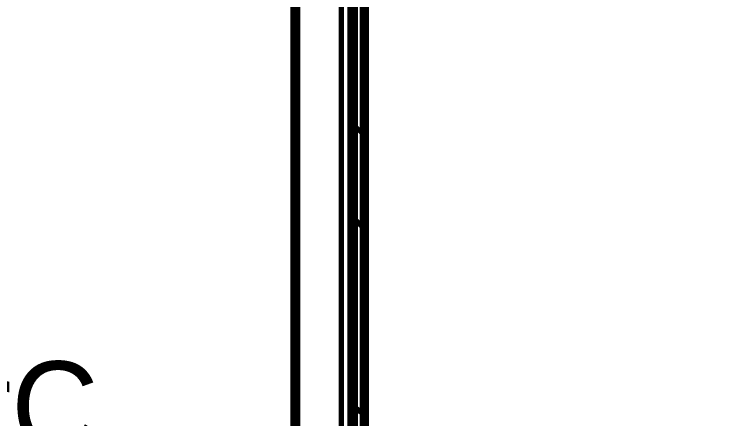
# Model space of a CAD drawing. Extents: x 0.1 to 11.6, y 0.3 to 16.2.
# Drawn here: x 7.89 to 9.318, y 7.628 to 8.433 of the extents above; entities that cross this region are included whole.
import ezdxf

# ---------------------------------------------------------------- set-up
doc = ezdxf.new("R2010")
doc.units = 0
doc.header["$MEASUREMENT"] = 0
doc.dimstyles.get("Standard").update_dxf_attribs({"dimtxt": 0.18, "dimasz": 0.18, "dimexe": 0.18, "dimexo": 0.0625, "dimgap": 0.09, "dimtad": 0, "dimtih": 1, "dimtoh": 1, "dimdec": 4, "dimzin": 0, "dimdsep": 46, "dimtxsty": 'Standard', "dimcen": 0.09, "dimadec": 0, "dimazin": 0, "dimtfac": 1, "dimtdec": 4, "dimtofl": 0, "dimtmove": 0, "dimatfit": 3, "dimfxl": 1, "dimtolj": 1, "dimtzin": 0, "dimarcsym": 0})

# ---------------------------------------------------------------- blocks, each defined once
blk = doc.blocks.new('*D2')
at = {"color": 0, "linetype": 'Continuous', "lineweight": -2, "transparency": 16777216}
for p, q in [((8.5258, 9.2133), (7.6234, 9.2133)), ((7.8034, 9.0333), (7.8034, 7.8308)), ((7.8034, 6.2683), (7.8034, 7.4708)), ((8.5059, 6.0883), (7.6234, 6.0883))]:
    blk.add_line(p, q, dxfattribs=at)
at = {"color": 0, "linetype": 'Continuous', "transparency": 16777216}
for points in [[(7.7734, 9.0333), (7.8334, 9.0333), (7.8034, 9.2133)], [(7.7734, 6.2683), (7.8334, 6.2683), (7.8034, 6.0883)]]:
    blk.add_solid(points, dxfattribs=at)
at = {"layer": 'Defpoints', "color": 0, "linetype": 'Continuous', "transparency": 16777216}
for p in [(7.8034, 9.2133), (8.5883, 9.2133), (8.5684, 6.0883)]:
    blk.add_point(p, dxfattribs=at)
at = {"color": 0, "linetype": 'Continuous', "transparency": 16777216, "insert": (7.8034, 7.6508), "char_height": 0.18, "attachment_point": 5}
blk.add_mtext('\\A1;varC', dxfattribs=at)

msp = doc.modelspace()

# ---------------------------------------------------------------- linework, layer by layer
at = {"color": 0, "const_width": 0.01}
for points in [[(8.58165, 6.09999), (8.58165, 9.20167), (8.56836, 9.20167), (8.56836, 9.215), (10.43, 9.215)], [(10.43, 9.20167), (8.56836, 9.20167), (8.56836, 6.09999)], [(8.58832, 6.09999), (8.58832, 9.20167)], [(8.59, 6.09999), (8.59, 9.20167)], [(8.565, 9.11833), (8.565, 6.18164)], [(8.55664, 9.02333), (8.55664, 6.27669)], [(8.45335, 9.00667), (8.45335, 6.29335)], [(8.53999, 9.00667), (8.53999, 6.29335)], [(8.44336, 8.75168), (8.44336, 6.55832)], [(8.58165, 8.19667), (8.56836, 8.20833)], [(8.58165, 8.00999), (8.56836, 8.02333)], [(8.58165, 7.63835), (8.56836, 7.65001)]]:
    msp.add_lwpolyline(points, dxfattribs=at)

# ---------------------------------------------------------------- dimensions: what is measured, and where the dimension line sits
at = {"linetype": 'Continuous'}
dim = msp.add_linear_dim(base=(7.803393, 9.21332), p1=(8.56836, 6.08832), p2=(8.58832, 9.21332), angle=90, text='varC', dimstyle='Standard', dxfattribs=at)
dim.commit()
dim.dimension.update_dxf_attribs({"geometry": '*D2', "text_midpoint": (7.803393, 7.65082)})

doc.saveas('drawing.dxf')
